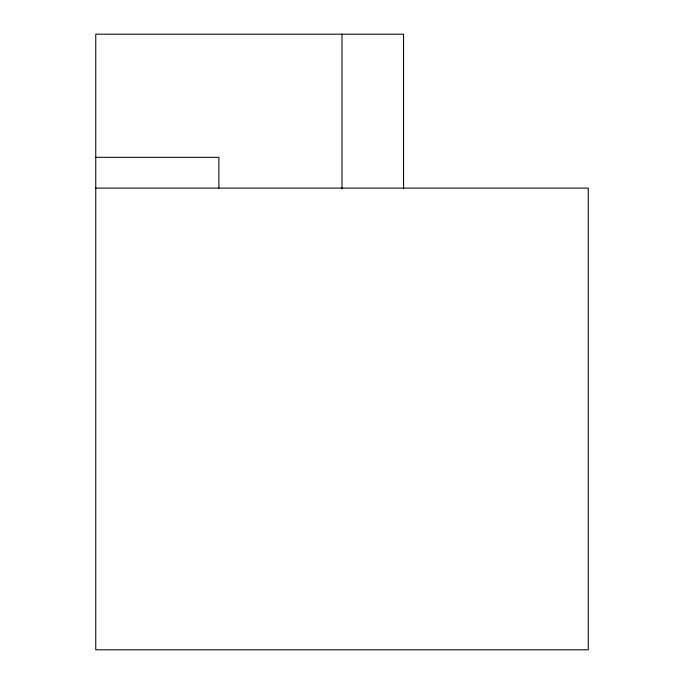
<?xml version="1.0" encoding="UTF-8"?>
<svg xmlns="http://www.w3.org/2000/svg" width="684" height="684" viewBox="0 0 684 684"><rect width="100%" height="100%" fill="white"/><g stroke="black" fill="none" stroke-linecap="round" stroke-linejoin="round"><path stroke-width="1.03" d="M95.76 157.32L218.88 157.32L218.88 188.1M95.76 188.1L588.24 188.1L588.24 649.8L95.76 649.8L95.76 34.2L403.56 34.2L403.56 188.767M342 34.2L342 188.767"/></g></svg>
